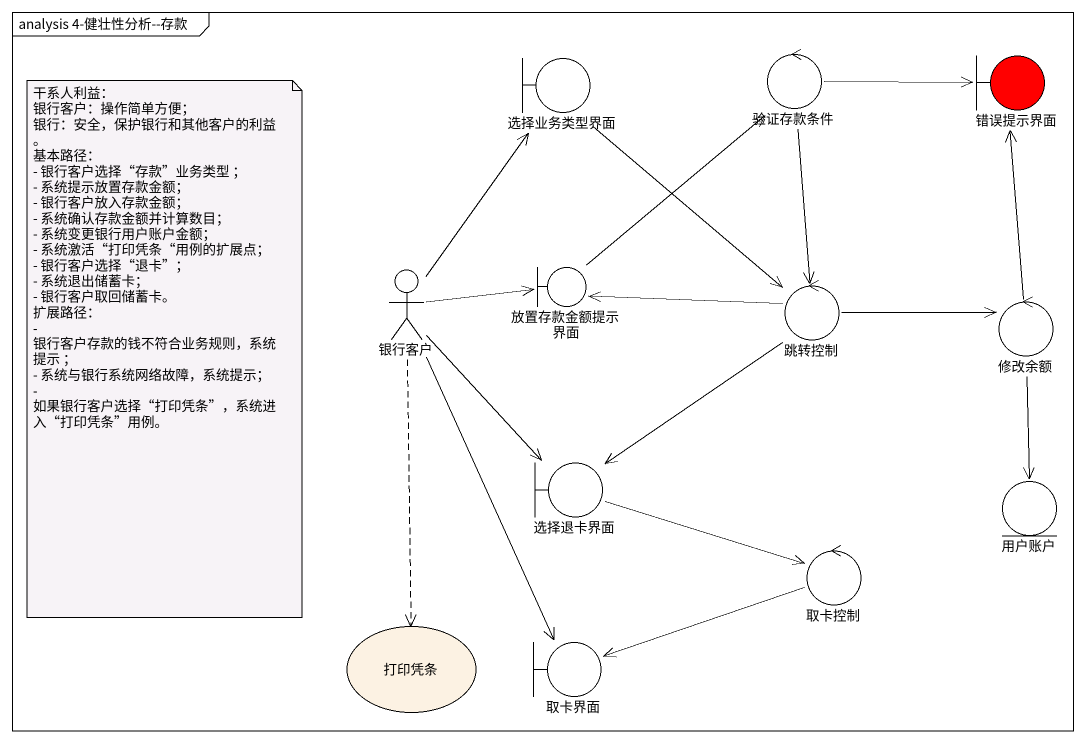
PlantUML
@startuml
mainframe analysis 4-健壮性分析--存款
boundary 选择业务类型界面
control 验证存款条件
boundary 错误提示界面 #FF0000
actor 银行客户
boundary 放置存款金额提示界面
control 跳转控制
control 修改余额
boundary 选择退卡界面
entity 用户账户
control 取卡控制
usecase 打印凭条
boundary 取卡界面
选择业务类型界面 --> 跳转控制
验证存款条件 -right-> 错误提示界面
验证存款条件 --> 跳转控制
银行客户 -up-> 选择业务类型界面
银行客户 -right-> 放置存款金额提示界面
银行客户 --> 选择退卡界面
银行客户 ..> 打印凭条
银行客户 --> 取卡界面
放置存款金额提示界面 -up-> 验证存款条件
跳转控制 -left-> 放置存款金额提示界面
跳转控制 -right-> 修改余额
跳转控制 --> 选择退卡界面
修改余额 -up-> 错误提示界面
修改余额 --> 用户账户
选择退卡界面 -right-> 取卡控制
取卡控制 -left-> 取卡界面
note as N1
  干系人利益：
  银行客户：操作简单方便；
  银行：安全，保护银行和其他客户的利益。
  基本路径：
  - 银行客户选择“存款”业务类型 ；
  - 系统提示放置存款金额；
  - 银行客户放入存款金额；
  - 系统确认存款金额并计算数目；
  - 系统变更银行用户账户金额；
  - 系统激活“打印凭条“用例的扩展点；
  - 银行客户选择“退卡”；
  - 系统退出储蓄卡；
  - 银行客户取回储蓄卡。
  扩展路径：
  - 银行客户存款的钱不符合业务规则，系统提示 ；
  - 系统与银行系统网络故障，系统提示；
  - 如果银行客户选择“打印凭条”，系统进入“打印凭条”用例。
end note
@enduml
